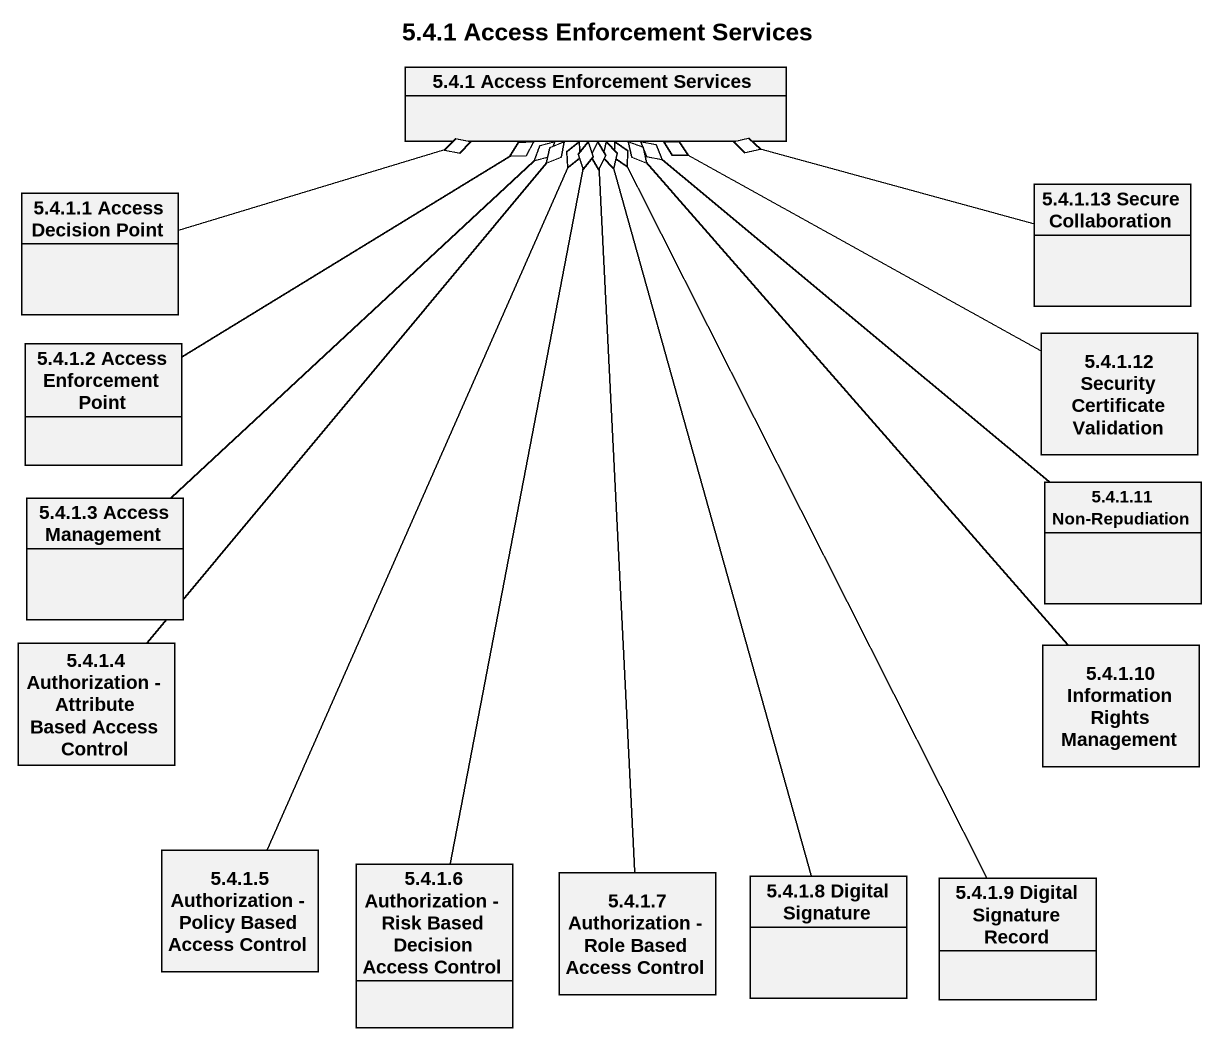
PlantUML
@startuml
title 5.4.1 Access Enforcement Services
hide circle
hide empty members
class "5.4.1 Access Enforcement Services" as c5_4_1_Access_Enforcement
class "5.4.1.1 Access Decision Point" as c5_4_1_1_Access_Decision
class "5.4.1.13 Secure Collaboration" as c5_4_1_13_Secure
class "5.4.1.2 Access Enforcement Point" as c5_4_1_2_Access_Enforcement
class "5.4.1.12 Security Certificate Validation" as c5_4_1_12_Security
class "5.4.1.3 Access Management" as c5_4_1_3_Access_Management
class "5.4.1.11 Non-Repudiation" as c5_4_1_11_Non_Repudiation
class "5.4.1.4 Authorization - Attribute Based Access Control" as c5_4_1_4_Authorization
class "5.4.1.10 Information Rights Management" as c5_4_1_10_Information_Rights
class "5.4.1.5 Authorization - Policy Based Access Control" as c5_4_1_5_Authorization
class "5.4.1.6 Authorization - Risk Based Decision Access Control" as c5_4_1_6_Authorization_Risk
class "5.4.1.7 Authorization - Role Based Access Control" as c5_4_1_7_Authorization_Role
class "5.4.1.8 Digital Signature" as c5_4_1_8_Digital_Signature
class "5.4.1.9 Digital Signature Record" as c5_4_1_9_Digital_Signature
c5_4_1_1_Access_Decision -right-o c5_4_1_Access_Enforcement
c5_4_1_13_Secure -left-o c5_4_1_Access_Enforcement
c5_4_1_2_Access_Enforcement -up-o c5_4_1_Access_Enforcement
c5_4_1_12_Security -left-o c5_4_1_Access_Enforcement
c5_4_1_3_Access_Management -up-o c5_4_1_Access_Enforcement
c5_4_1_11_Non_Repudiation -up-o c5_4_1_Access_Enforcement
c5_4_1_4_Authorization -up-o c5_4_1_Access_Enforcement
c5_4_1_10_Information_Rights -up-o c5_4_1_Access_Enforcement
c5_4_1_5_Authorization -up-o c5_4_1_Access_Enforcement
c5_4_1_6_Authorization_Risk -up-o c5_4_1_Access_Enforcement
c5_4_1_7_Authorization_Role -up-o c5_4_1_Access_Enforcement
c5_4_1_8_Digital_Signature -up-o c5_4_1_Access_Enforcement
c5_4_1_9_Digital_Signature -up-o c5_4_1_Access_Enforcement
@enduml
